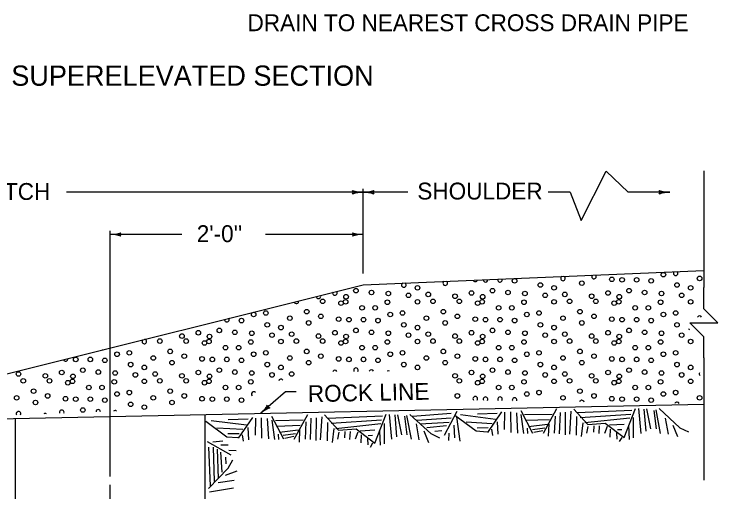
# Model space of a CAD drawing. Extents: x 1007 to 1035.5, y 1000.5 to 1021.5.
# Drawn here: x 1011.86 to 1020.21, y 1005.02 to 1010.69 of the extents above; entities that cross this region are included whole.
import ezdxf

# ---------------------------------------------------------------- set-up
doc = ezdxf.new("R2010")
doc.units = 0
doc.layers.add('Level 1', color=7, linetype='Continuous')

msp = doc.modelspace()

# ---------------------------------------------------------------- linework, layer by layer
at = {"layer": 'Level 1'}
for p, q in [((1018.5894, 1008.2438), (1018.8862, 1008.8308)), ((1018.8862, 1008.8308), (1019.1476, 1008.5792)), ((1020.0463, 1008.8343), (1020.0463, 1007.4483)), ((1016.0053, 1008.5792), (1012.485, 1008.5792)), ((1016.0053, 1007.6144), (1016.0053, 1008.6186)), ((1016.5334, 1008.5792), (1016.0053, 1008.5792)), ((1018.4623, 1008.5792), (1018.2008, 1008.5792)), ((1018.4623, 1008.5792), (1018.5894, 1008.2438)), ((1019.6422, 1008.5792), (1019.1476, 1008.5792)), ((1013.0053, 1005.2086), (1013.0053, 1008.1236)), ((1013.8527, 1008.0792), (1013.0053, 1008.0792)), ((1016.0053, 1008.0792), (1014.8483, 1008.0792)), ((1016.0053, 1007.4828), (1020.0463, 1007.6512)), ((1009.4584, 1005.8461), (1016.0053, 1007.4828)), ((1020.0463, 1006.6149), (1020.0463, 1005.1642)), ((1015.0842, 1006.2101), (1014.7908, 1005.9571)), ((1015.2092, 1006.2101), (1015.0842, 1006.2101)), ((1008.2037, 1005.8199), (1020.0463, 1006.0666)), ((1011.8803, 1002.8207), (1011.8803, 1005.8965)), ((1014.1303, 1002.8207), (1014.1303, 1005.9433)), ((1013.0053, 1004.8402), (1013.0053, 1005.1087))]:
    msp.add_line(p, q, dxfattribs=at)
for points in [[(1020.0463, 1006.6149), (1020.0463, 1006.8649), (1019.8797, 1007.0316), (1020.213, 1007.0316), (1020.0463, 1007.1983), (1020.0463, 1007.4483)], [(1017.8738, 1005.9909), (1018.0153, 1005.7224)], [(1018.3003, 1006.0093), (1018.1397, 1005.717)], [(1018.4693, 1005.9823), (1018.4518, 1005.7095)], [(1018.5038, 1006.008), (1018.669, 1005.825), (1018.8762, 1005.8403), (1019.1006, 1005.6716), (1019.2346, 1006.0145)], [(1018.5462, 1005.9665), (1019.1918, 1005.9963)], [(1019.2708, 1006.0122), (1019.2983, 1005.7178)], [(1019.3349, 1006.0079), (1019.3566, 1005.7448)], [(1019.3666, 1006.0094), (1019.4148, 1005.7718)], [(1019.4515, 1005.9901), (1019.4792, 1005.7719)], [(1019.4748, 1005.9988), (1019.5298, 1005.7182)], [(1019.5143, 1006.0132), (1019.7619, 1005.7866), (1019.8642, 1005.7357)], [(1014.692, 1005.9063), (1014.5243, 1005.6623)], [(1014.728, 1005.9004), (1014.7227, 1005.6967)], [(1014.7953, 1005.904), (1014.8006, 1005.6608)], [(1014.8678, 1005.8958), (1014.8804, 1005.6529)], [(1014.9184, 1005.9223), (1015.0599, 1005.6538)], [(1015.3449, 1005.9406), (1015.1843, 1005.6483)], [(1015.3863, 1005.899), (1015.3758, 1005.6463)], [(1015.4469, 1005.9023), (1015.4446, 1005.6345)], [(1015.5139, 1005.9136), (1015.4963, 1005.6408)], [(1015.5483, 1005.9393), (1015.7136, 1005.7563), (1015.9208, 1005.7716), (1016.1452, 1005.6029), (1016.2792, 1005.9458)], [(1015.5908, 1005.8978), (1016.2364, 1005.9276)], [(1016.3153, 1005.9435), (1016.3428, 1005.6492)], [(1016.3795, 1005.9393), (1016.4012, 1005.6762)], [(1016.4112, 1005.9408), (1016.4594, 1005.7032)], [(1016.4961, 1005.9214), (1016.5238, 1005.7033)], [(1016.5194, 1005.9302), (1016.5743, 1005.6495)], [(1016.5589, 1005.9445), (1016.8065, 1005.7179), (1016.9088, 1005.667)], [(1016.5918, 1005.9221), (1017.0496, 1005.958)], [(1016.642, 1005.877), (1017.0485, 1005.9026)], [(1017.1162, 1005.9778), (1016.9669, 1005.6938)], [(1017.0938, 1005.9342), (1017.3439, 1005.7478)], [(1017.1118, 1005.9133), (1017.1507, 1005.6281)], [(1017.1582, 1005.941), (1017.5759, 1005.8875)], [(1017.3604, 1005.9522), (1017.596, 1005.9604)], [(1017.6474, 1005.9749), (1017.4797, 1005.731)], [(1017.6834, 1005.9691), (1017.6781, 1005.7653)], [(1017.7508, 1005.9727), (1017.756, 1005.7294)], [(1017.8232, 1005.9645), (1017.8358, 1005.7216)], [(1017.8763, 1005.9433), (1017.9078, 1005.7168)], [(1017.92, 1005.9414), (1018.2472, 1005.9467)], [(1018.2808, 1005.9245), (1018.271, 1005.7203)], [(1018.3418, 1005.9677), (1018.3312, 1005.7149)], [(1018.4023, 1005.971), (1018.4, 1005.7032)], [(1018.5366, 1005.9182), (1018.5321, 1005.6983)], [(1018.5808, 1005.9085), (1019.1783, 1005.9477)], [(1018.6361, 1005.8471), (1019.1686, 1005.9033)], [(1019.2088, 1005.9054), (1019.2092, 1005.6653)], [(1019.5878, 1005.9013), (1019.6217, 1005.7108)], [(1014.1384, 1005.8655), (1014.3885, 1005.6792)], [(1014.2028, 1005.8723), (1014.6205, 1005.8188)], [(1014.405, 1005.8835), (1014.6406, 1005.8918)], [(1014.9209, 1005.8746), (1014.9524, 1005.6482)], [(1014.9646, 1005.8728), (1015.2918, 1005.878)], [(1014.9844, 1005.8063), (1015.259, 1005.8163)], [(1015.3254, 1005.8558), (1015.3156, 1005.6517)], [(1015.5812, 1005.8495), (1015.5767, 1005.6297)], [(1015.6254, 1005.8398), (1016.2229, 1005.879)], [(1015.6807, 1005.7784), (1016.2132, 1005.8346)], [(1016.2533, 1005.8368), (1016.2538, 1005.5966)], [(1016.6324, 1005.8327), (1016.6663, 1005.6422)], [(1016.6804, 1005.8309), (1017.0269, 1005.8534)], [(1017.081, 1005.8161), (1017.0891, 1005.6643)], [(1017.2268, 1005.8544), (1017.5339, 1005.8375)], [(1017.5937, 1005.8567), (1017.6012, 1005.7092)], [(1017.9398, 1005.8749), (1018.2144, 1005.8849)], [(1017.9676, 1005.8003), (1018.1901, 1005.8282)], [(1018.2055, 1005.829), (1018.2013, 1005.6842)], [(1018.6122, 1005.8458), (1018.5928, 1005.681)], [(1018.9251, 1005.8189), (1019.1008, 1005.8281)], [(1019.1531, 1005.8145), (1019.1618, 1005.6472)], [(1019.6801, 1005.8182), (1019.7352, 1005.681)], [(1014.2714, 1005.7858), (1014.5785, 1005.7688)], [(1014.6383, 1005.788), (1014.6458, 1005.6405)], [(1015.0122, 1005.7316), (1015.2347, 1005.7595)], [(1015.2501, 1005.7603), (1015.2458, 1005.6155)], [(1015.6568, 1005.7772), (1015.6373, 1005.6123)], [(1015.7148, 1005.7325), (1015.6995, 1005.6515)], [(1015.7863, 1005.7405), (1015.7825, 1005.6643)], [(1015.8506, 1005.7397), (1015.8434, 1005.6469)], [(1015.9424, 1005.7325), (1015.9108, 1005.6506)], [(1015.9697, 1005.7503), (1016.1454, 1005.7594)], [(1016.1977, 1005.7458), (1016.2063, 1005.5785)], [(1016.7247, 1005.7495), (1016.7798, 1005.6123)], [(1016.7587, 1005.7873), (1016.9931, 1005.8113)], [(1016.8568, 1005.7445), (1016.9366, 1005.7522)], [(1017.3439, 1005.7478), (1017.4759, 1005.7386)], [(1017.3573, 1005.7845), (1017.4888, 1005.7873)], [(1017.5257, 1005.7693), (1017.5381, 1005.6939)], [(1017.9524, 1005.7798), (1017.9558, 1005.7158)], [(1018.0132, 1005.7668), (1018.1598, 1005.7863)], [(1018.031, 1005.7317), (1018.1377, 1005.7536)], [(1018.6703, 1005.8012), (1018.6549, 1005.7202)], [(1018.7417, 1005.8092), (1018.7379, 1005.7329)], [(1018.806, 1005.8083), (1018.7988, 1005.7156)], [(1018.8978, 1005.8012), (1018.8662, 1005.7193)], [(1018.9362, 1005.7708), (1018.9328, 1005.6749)], [(1019.0203, 1005.7632), (1019.0716, 1005.7658)], [(1014.3885, 1005.6792), (1014.5205, 1005.6699)], [(1014.4019, 1005.7158), (1014.5334, 1005.7187)], [(1014.5703, 1005.7007), (1014.5827, 1005.6253)], [(1014.997, 1005.7111), (1015.0004, 1005.6471)], [(1015.0578, 1005.6981), (1015.2044, 1005.7177)], [(1015.0756, 1005.663), (1015.1823, 1005.6849)], [(1015.9808, 1005.7021), (1015.9773, 1005.6063)], [(1016.0548, 1005.6581), (1016.0588, 1005.583)], [(1016.0649, 1005.6945), (1016.1162, 1005.6971)], [(1017.022, 1005.7208), (1017.018, 1005.6333)], [(1019.0102, 1005.7268), (1019.0143, 1005.6517)], [(1019.0732, 1005.6702), (1019.0432, 1005.6208)], [(1014.1568, 1005.6243), (1014.4353, 1005.4652)], [(1014.221, 1005.6176), (1014.3421, 1005.6298)], [(1014.3172, 1005.5834), (1014.4023, 1005.5849)], [(1016.1178, 1005.6015), (1016.0878, 1005.5521)], [(1014.1941, 1005.0982), (1014.1742, 1005.557)], [(1014.2409, 1005.1468), (1014.2296, 1005.5539)], [(1014.2883, 1005.1836), (1014.2779, 1005.5307)], [(1014.3347, 1005.2603), (1014.3188, 1005.4953)], [(1014.4103, 1005.5211), (1014.4976, 1005.5141)], [(1014.1706, 1005.0662), (1014.4057, 1005.3057), (1014.4601, 1005.4061)], [(1014.3809, 1005.3568), (1014.3759, 1005.4368)], [(1014.3713, 1005.225), (1014.5103, 1005.2753)], [(1014.2849, 1005.1357), (1014.4765, 1005.1628)], [(1014.1835, 1005.0262), (1014.4659, 1005.0713)]]:
    msp.add_lwpolyline(points, dxfattribs=at)
for centre in [(1018.9548, 1007.5461), (1019.076, 1007.5406), (1019.2488, 1007.5406), (1019.5663, 1007.6018), (1019.9953, 1007.5573), (1017.8015, 1007.5293), (1018.1078, 1007.4791), (1018.5983, 1007.5016), (1019.4215, 1007.5293), (1019.7278, 1007.4791), (1015.9195, 1007.4123), (1016.1035, 1007.3901), (1016.304, 1007.3788), (1016.6495, 1007.4458), (1017.2903, 1007.3846), (1017.5395, 1007.4123), (1017.7235, 1007.3901), (1017.924, 1007.3788), (1018.2695, 1007.4458), (1018.9103, 1007.3846), (1019.1595, 1007.4123), (1019.3435, 1007.3901), (1019.544, 1007.3788), (1019.8895, 1007.4458), (1015.8025, 1007.3398), (1016.5435, 1007.3566), (1016.7775, 1007.3678), (1017.0953, 1007.3456), (1017.4225, 1007.3398), (1018.1635, 1007.3566), (1018.3975, 1007.3678), (1018.7153, 1007.3456), (1019.0425, 1007.3398), (1019.7835, 1007.3566), (1015.5253, 1007.2858), (1015.7428, 1007.2636), (1015.797, 1007.2803), (1015.992, 1007.2078), (1016.148, 1007.2078), (1016.2928, 1007.2746), (1016.6495, 1007.2803), (1016.8333, 1007.2858), (1017.1453, 1007.2858), (1017.3628, 1007.2636), (1017.417, 1007.2803), (1017.612, 1007.2078), (1017.768, 1007.2078), (1017.9128, 1007.2746), (1018.2695, 1007.2803), (1018.4533, 1007.2858), (1018.7653, 1007.2858), (1018.9828, 1007.2636), (1019.037, 1007.2803), (1019.232, 1007.2078), (1019.388, 1007.2078), (1019.5328, 1007.2746), (1019.8895, 1007.2803), (1014.7063, 1007.1298), (1014.8513, 1007.1466), (1015.336, 1007.1633), (1016.3263, 1007.1298), (1016.4713, 1007.1466), (1016.956, 1007.1633), (1017.9463, 1007.1298), (1018.0913, 1007.1466), (1018.576, 1007.1633), (1019.5663, 1007.1298), (1019.7113, 1007.1466), (1014.5615, 1007.0573), (1015.1353, 1007.0853), (1015.503, 1007.1076), (1015.7148, 1007.0741), (1015.836, 1007.0686), (1016.0088, 1007.0686), (1016.1815, 1007.0573), (1016.7553, 1007.0853), (1017.123, 1007.1076), (1017.3348, 1007.0741), (1017.456, 1007.0686), (1017.6288, 1007.0686), (1017.8015, 1007.0573), (1018.3753, 1007.0853), (1018.743, 1007.1076), (1018.9548, 1007.0741), (1019.076, 1007.0686), (1019.2488, 1007.0686), (1019.4215, 1007.0573), (1014.8678, 1007.0071), (1015.0295, 1006.9738), (1015.3583, 1007.0296), (1016.4878, 1007.0071), (1016.6495, 1006.9738), (1016.9783, 1007.0296), (1018.1078, 1007.0071), (1018.2695, 1006.9738), (1018.5983, 1007.0296), (1019.7278, 1007.0071), (1013.8553, 1006.8736), (1014.0503, 1006.9126), (1014.2995, 1006.9403), (1014.4835, 1006.9181), (1014.684, 1006.9068), (1014.9235, 1006.8846), (1015.1575, 1006.8958), (1015.4753, 1006.8736), (1015.6703, 1006.9126), (1015.9195, 1006.9403), (1016.1035, 1006.9181), (1016.304, 1006.9068), (1016.5435, 1006.8846), (1016.7775, 1006.8958), (1017.0953, 1006.8736), (1017.2903, 1006.9126), (1017.5395, 1006.9403), (1017.7235, 1006.9181), (1017.924, 1006.9068), (1018.1635, 1006.8846), (1018.3975, 1006.8958), (1018.7153, 1006.8736), (1018.9103, 1006.9126), (1019.1595, 1006.9403), (1019.3435, 1006.9181), (1019.544, 1006.9068), (1019.7835, 1006.8846), (1013.5933, 1006.8138), (1013.9053, 1006.8138), (1014.1228, 1006.7916), (1014.177, 1006.8083), (1014.1825, 1006.8678), (1014.6728, 1006.8026), (1015.0295, 1006.8083), (1015.2133, 1006.8138), (1015.5253, 1006.8138), (1015.7428, 1006.7916), (1015.797, 1006.8083), (1015.8025, 1006.8678), (1016.2928, 1006.8026), (1016.6495, 1006.8083), (1016.8333, 1006.8138), (1017.1453, 1006.8138), (1017.3628, 1006.7916), (1017.417, 1006.8083), (1017.4225, 1006.8678), (1017.9128, 1006.8026), (1018.2695, 1006.8083), (1018.4533, 1006.8138), (1018.7653, 1006.8138), (1018.9828, 1006.7916), (1019.037, 1006.8083), (1019.0425, 1006.8678), (1019.5328, 1006.8026), (1019.8895, 1006.8083), (1014.372, 1006.7358), (1014.528, 1006.7358), (1015.992, 1006.7358), (1016.148, 1006.7358), (1017.612, 1006.7358), (1017.768, 1006.7358), (1019.232, 1006.7358), (1019.388, 1006.7358), (1013.0863, 1006.6578), (1013.2313, 1006.6746), (1013.716, 1006.6913), (1013.883, 1006.6356), (1014.7063, 1006.6578), (1014.8513, 1006.6746), (1015.336, 1006.6913), (1015.503, 1006.6356), (1016.3263, 1006.6578), (1016.4713, 1006.6746), (1016.956, 1006.6913), (1017.123, 1006.6356), (1017.9463, 1006.6578), (1018.0913, 1006.6746), (1018.576, 1006.6913), (1018.743, 1006.6356), (1019.5663, 1006.6578), (1019.7113, 1006.6746), (1012.596, 1006.5966), (1012.7688, 1006.5966), (1012.9415, 1006.5853), (1013.5153, 1006.6133), (1013.7383, 1006.5576), (1014.0948, 1006.6021), (1014.216, 1006.5966), (1014.3888, 1006.5966), (1014.5615, 1006.5853), (1015.1353, 1006.6133), (1015.3583, 1006.5576), (1015.7148, 1006.6021), (1015.836, 1006.5966), (1016.0088, 1006.5966), (1016.1815, 1006.5853), (1016.7553, 1006.6133), (1016.9783, 1006.5576), (1017.3348, 1006.6021), (1017.456, 1006.5966), (1017.6288, 1006.5966), (1017.8015, 1006.5853), (1018.3753, 1006.6133), (1018.5983, 1006.5576), (1018.9548, 1006.6021), (1019.076, 1006.5966), (1019.2488, 1006.5966), (1019.4215, 1006.5853), (1012.6795, 1006.4683), (1013.2478, 1006.5351), (1013.4095, 1006.5018), (1014.2995, 1006.4683), (1014.8678, 1006.5351), (1015.0295, 1006.5018), (1016.4878, 1006.5351), (1016.6495, 1006.5018), (1017.5395, 1006.4683), (1018.1078, 1006.5351), (1018.2695, 1006.5018), (1019.1595, 1006.4683), (1019.7278, 1006.5351), (1019.8895, 1006.5018), (1011.9175, 1006.4238), (1012.2353, 1006.4016), (1012.4303, 1006.4406), (1012.5625, 1006.3958), (1012.8635, 1006.4461), (1013.064, 1006.4348), (1013.3035, 1006.4126), (1013.5375, 1006.4238), (1013.8553, 1006.4016), (1014.0503, 1006.4406), (1014.1825, 1006.3958), (1014.4835, 1006.4461), (1014.684, 1006.4348), (1014.9235, 1006.4126), (1015.1575, 1006.4238), (1017.0953, 1006.4016), (1017.2903, 1006.4406), (1017.4225, 1006.3958), (1017.7235, 1006.4461), (1017.924, 1006.4348), (1018.1635, 1006.4126), (1018.3975, 1006.4238), (1018.7153, 1006.4016), (1018.9103, 1006.4406), (1019.0425, 1006.3958), (1019.3435, 1006.4461), (1019.544, 1006.4348), (1019.7835, 1006.4126), (1011.9733, 1006.3418), (1012.2853, 1006.3418), (1012.5028, 1006.3196), (1012.557, 1006.3363), (1013.0528, 1006.3306), (1013.4095, 1006.3363), (1013.5933, 1006.3418), (1013.9053, 1006.3418), (1014.1228, 1006.3196), (1014.177, 1006.3363), (1014.6728, 1006.3306), (1017.1453, 1006.3418), (1017.3628, 1006.3196), (1017.417, 1006.3363), (1017.9128, 1006.3306), (1018.2695, 1006.3363), (1018.4533, 1006.3418), (1018.7653, 1006.3418), (1018.9828, 1006.3196), (1019.037, 1006.3363), (1019.5328, 1006.3306), (1019.8895, 1006.3363), (1012.096, 1006.2193), (1012.752, 1006.2638), (1012.908, 1006.2638), (1013.2313, 1006.2026), (1013.716, 1006.2193), (1014.372, 1006.2638), (1014.528, 1006.2638), (1017.612, 1006.2638), (1017.768, 1006.2638), (1018.0913, 1006.2026), (1018.576, 1006.2193), (1019.232, 1006.2638), (1019.388, 1006.2638), (1019.7113, 1006.2026), (1011.8953, 1006.1413), (1012.263, 1006.1636), (1012.4748, 1006.1301), (1012.596, 1006.1246), (1012.7688, 1006.1246), (1013.0863, 1006.1858), (1013.5153, 1006.1413), (1013.883, 1006.1636), (1014.0948, 1006.1301), (1014.216, 1006.1246), (1014.3888, 1006.1246), (1017.123, 1006.1636), (1017.9463, 1006.1858), (1018.3753, 1006.1413), (1018.743, 1006.1636), (1018.9548, 1006.1301), (1019.076, 1006.1246), (1019.2488, 1006.1246), (1019.5663, 1006.1858), (1019.9953, 1006.1413), (1012.1183, 1006.0856), (1012.9415, 1006.1133), (1013.2478, 1006.0631), (1013.7383, 1006.0856), (1014.5615, 1006.1133), (1019.4215, 1006.1133), (1012.6795, 1005.9963), (1013.4095, 1006.0298)]:
    msp.add_circle(centre, 0.0271, dxfattribs=at)
for centre, radius, start, end in [((1015.8566, 1008.5792), 0.0313, 318.7746, 40.89129), ((1016.0053, 1008.1882), 0.3909, 90, 108.66878), ((1016.0053, 1008.9701), 0.3909, 251.34716, 269.99389), ((1016.0053, 1008.9701), 0.3909, 269.98778, 270), ((1016.0053, 1008.9701), 0.3909, 270, 288.66878), ((1016.0053, 1008.1882), 0.3909, 71.34716, 89.99389), ((1016.0053, 1008.1882), 0.3909, 89.98778, 90), ((1016.1539, 1008.5791), 0.0313, 138.7746, 220.89129), ((1019.4935, 1008.5792), 0.0313, 318.7746, 40.89129), ((1019.6422, 1008.1882), 0.3909, 90, 108.66878), ((1019.6422, 1008.9701), 0.3909, 251.34716, 269.99389), ((1019.6422, 1008.1882), 0.3909, 89.98778, 90), ((1013.0053, 1008.4701), 0.3909, 269.98778, 270), ((1013.0053, 1008.4701), 0.3909, 270, 288.66878), ((1013.0053, 1007.6882), 0.3909, 71.34716, 89.99389), ((1013.1539, 1008.0791), 0.0313, 138.7746, 220.89129), ((1015.8566, 1008.0792), 0.0313, 318.7746, 40.89129), ((1016.0053, 1007.6882), 0.3909, 90, 108.66878), ((1016.0053, 1008.4701), 0.3909, 251.34716, 269.99389), ((1016.0053, 1007.6882), 0.3909, 89.98778, 90), ((1018.3753, 1007.5573), 0.0271, 119.33957, 65.4334), ((1018.743, 1007.5796), 0.0271, 142.88449, 41.88848), ((1019.7113, 1007.6186), 0.0271, 139.07325, 45.69972), ((1016.4878, 1007.4791), 0.0271, 121.20798, 63.56499), ((1016.9783, 1007.5016), 0.0271, 129.23226, 55.54071), ((1017.3348, 1007.5461), 0.0271, 199.40393, 345.36904), ((1017.456, 1007.5406), 0.0271, 176.85263, 7.92034), ((1017.6288, 1007.5406), 0.0271, 161.17074, 23.60223), ((1015.6703, 1007.3846), 0.0271, 162.98066, 45.09114), ((1015.4753, 1007.3456), 0.0271, 184.43078, 23.64103), ((1015.2133, 1007.2858), 0.0271, 196.26724, 11.80456), ((1014.3888, 1007.0686), 0.0271, 172.96454, 35.10726), ((1019.9953, 1007.0853), 0.0271, 24.691, 155.309), ((1019.8895, 1006.9738), 0.0271, 206.75021, 239.96263), ((1013.4095, 1006.8083), 0.0271, 128.1941, 79.8777), ((1012.908, 1006.7358), 0.0271, 272.67375, 295.39805), ((1012.4748, 1006.6021), 0.0271, 198.02896, 10.04284), ((1015.9195, 1006.4683), 0.0271, 329.83065, 211.05511), ((1015.6703, 1006.4406), 0.0271, 26.78161, 154.10415), ((1016.1035, 1006.4461), 0.0271, 21.80752, 159.07824), ((1016.304, 1006.4348), 0.0271, 57.22848, 123.65728), ((1020.0175, 1006.4238), 0.0271, 153.9267, 222.46075), ((1015.0295, 1006.3363), 0.0271, 35.55801, 168.13899), ((1014.7063, 1006.1858), 0.0271, 38.11185, 229.60994), ((1017.3348, 1006.1301), 0.0271, 319.52309, 218.52154), ((1017.456, 1006.1246), 0.0271, 328.39293, 209.6517), ((1017.6288, 1006.1246), 0.0271, 320.8334, 217.21123), ((1017.8015, 1006.1133), 0.0271, 340.84591, 197.19871), ((1018.5983, 1006.0856), 0.0271, 11.15963, 166.88499), ((1019.7278, 1006.0631), 0.0271, 18.24428, 159.80035), ((1012.4303, 1005.9686), 0.0271, 341.53029, 202.82291), ((1012.8635, 1005.9741), 0.0271, 5.14578, 179.20743), ((1013.064, 1005.9628), 0.0271, 50.56397, 133.78923), ((1014.5355, 1006.2532), 0.3909, 310.76972, 329.4385), ((1015.046, 1005.661), 0.3909, 112.11688, 130.76361), ((1014.9034, 1006.0541), 0.0313, 179.54432, 261.66101), ((1011.9175, 1005.9518), 0.0271, 335.20371, 209.1495), ((1012.2353, 1005.9296), 0.0271, 56.4921, 127.86111), ((1014.5355, 1006.2532), 0.3909, 310.75749, 310.76972)]:
    msp.add_arc(centre, radius, start, end, dxfattribs=at)

# ---------------------------------------------------------------- texts
for s, height, p in [('DRAIN TO NEAREST CROSS DRAIN PIPE', 0.2, (1014.6337, 1010.4907)), ('SUPERELEVATED SECTION', 0.24, (1011.8318, 1009.8432)), ('DITCH', 0.2, (1011.4771, 1008.4888)), ('SHOULDER', 0.2, (1016.6476, 1008.4939)), ("2'-0''", 0.2, (1014.0312, 1007.9883))]:
    msp.add_text(s, height=height, dxfattribs=at).set_placement(p)
msp.add_text('ROCK LINE', height=0.2, rotation=1.19322, dxfattribs=at).set_placement((1015.3508, 1006.0887))

doc.saveas('drawing.dxf')
